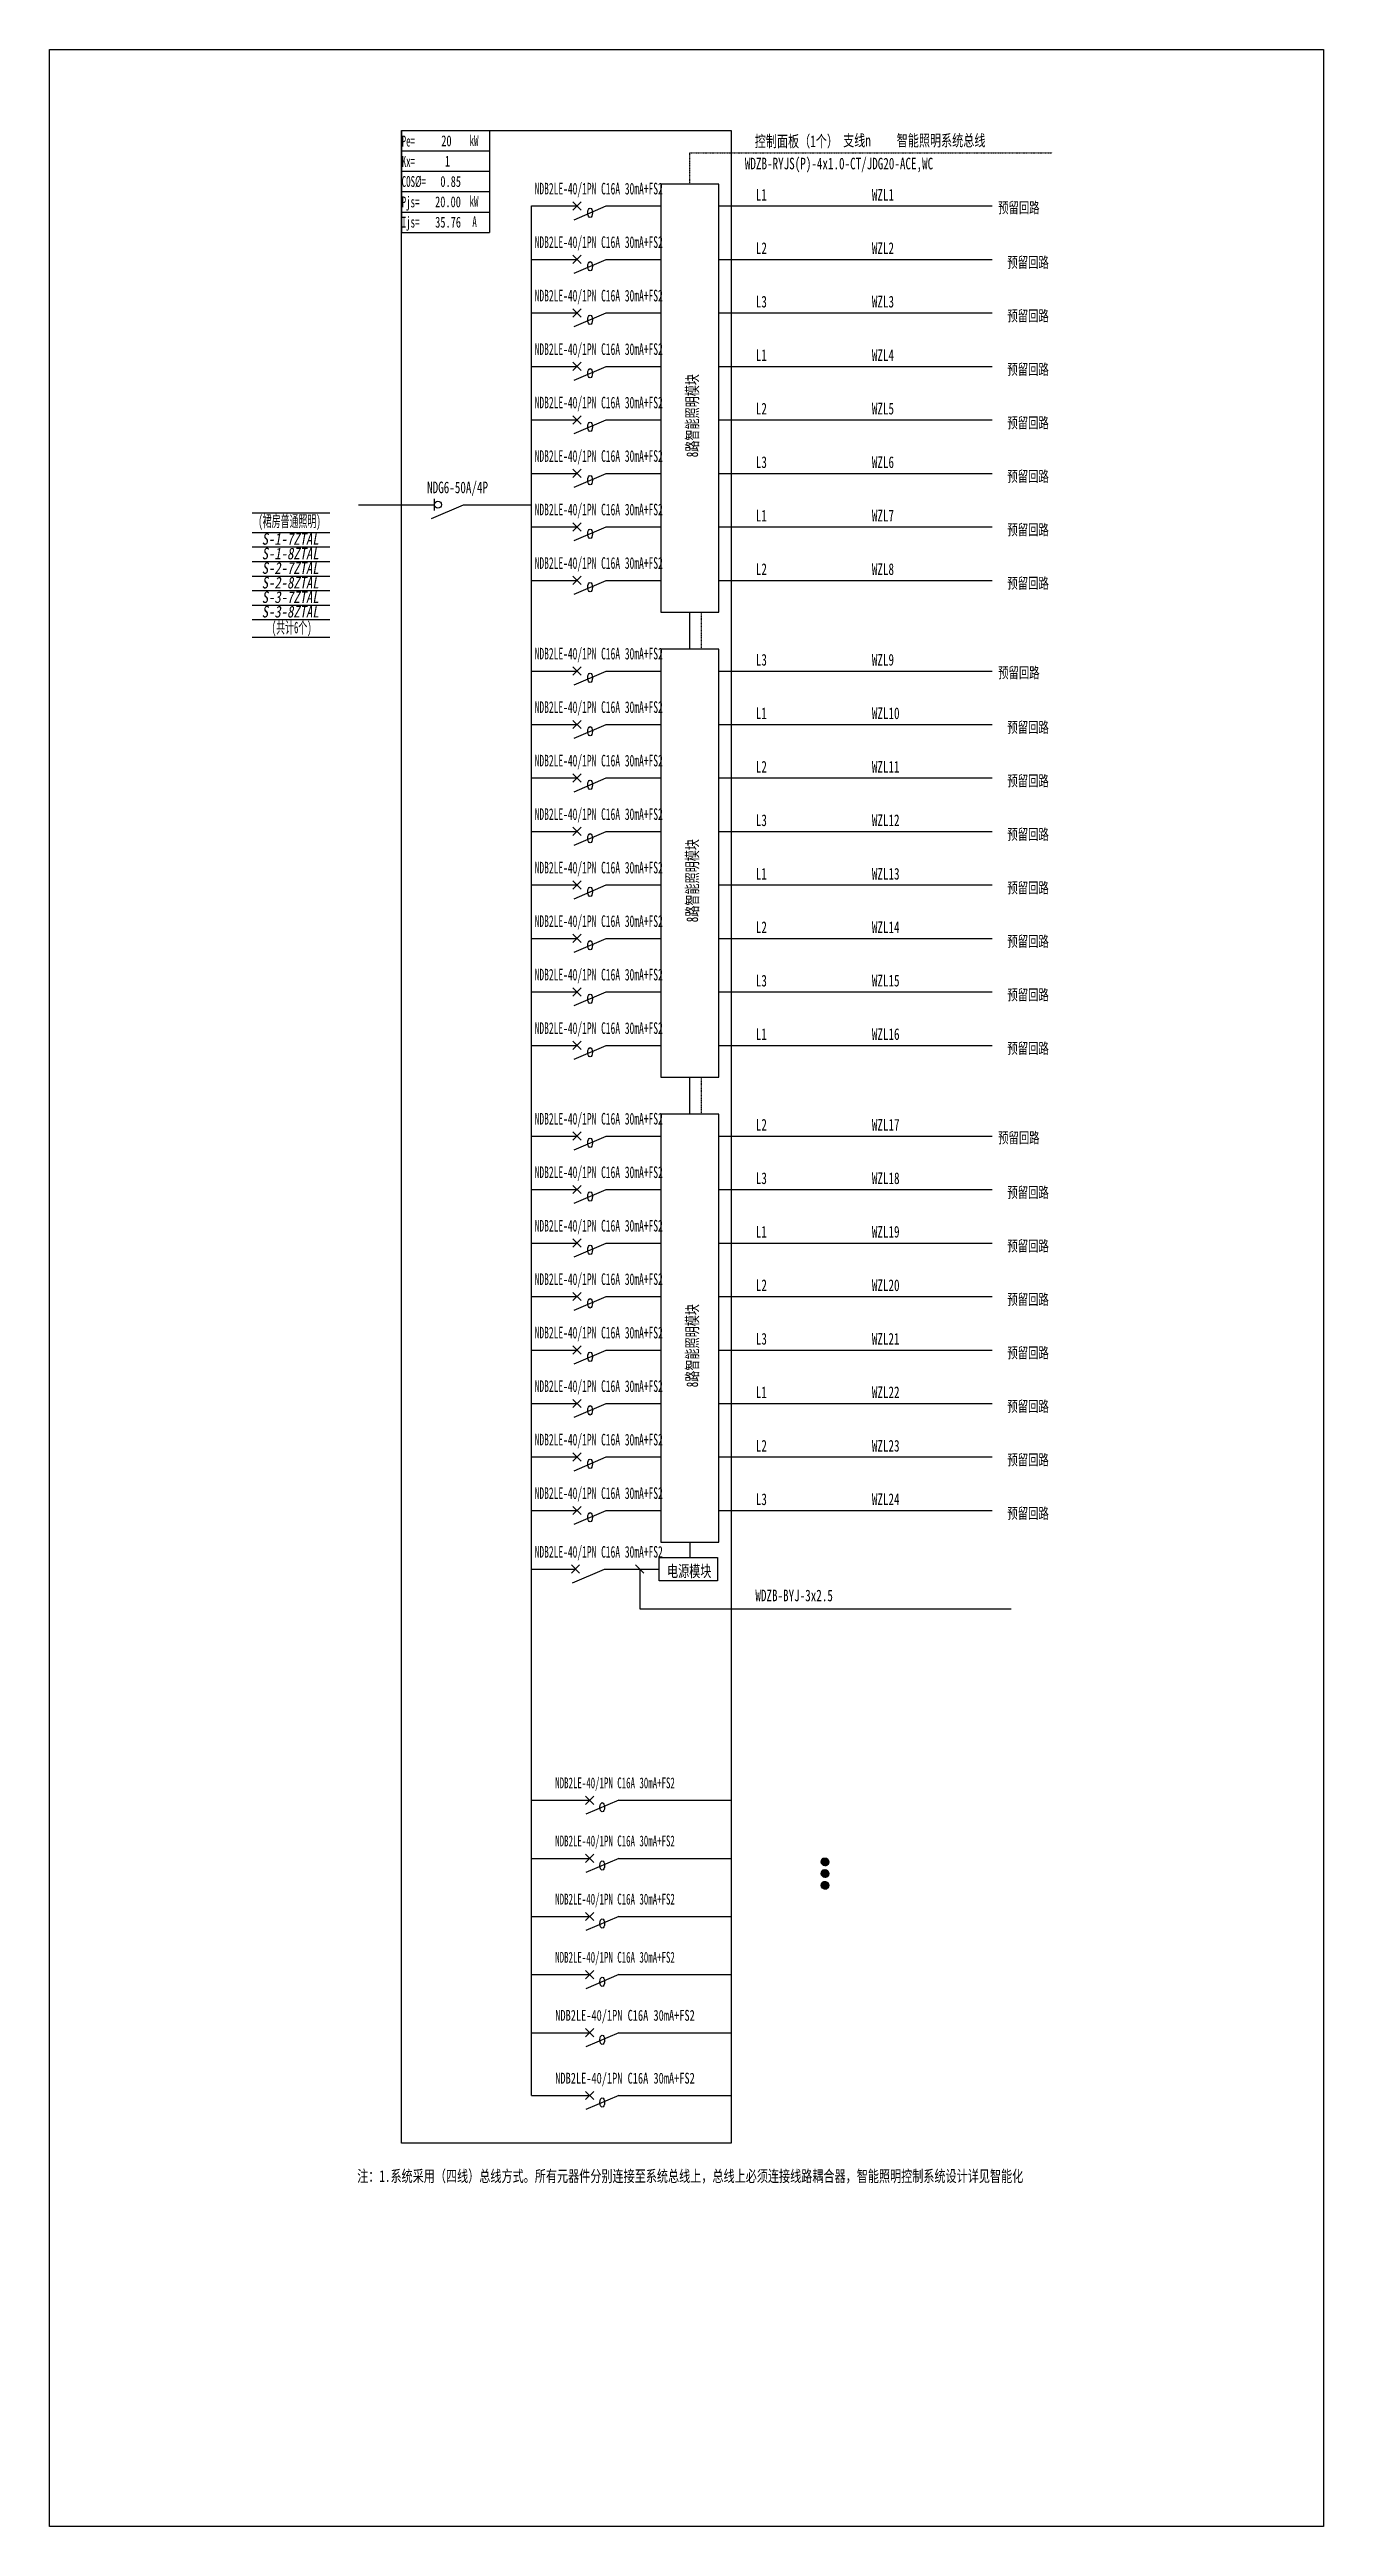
# Model space of a CAD drawing. Extents: x 220014 to 221436, y 356125 to 358889.
import ezdxf
from ezdxf.enums import TextEntityAlignment as Align

# ---------------------------------------------------------------- set-up
doc = ezdxf.new("R2010")
doc.units = 0
doc.header["$MEASUREMENT"] = 0
doc.linetypes.add('DASHDOT2', pattern=[0.5, 0.25, -0.125, 0, -0.125])
doc.linetypes.add('DASHED', pattern=[0.75, 0.5, -0.25])
for name, color, linetype in [('$0$E_E_Text（强电文字）', 51, 'Continuous'), ('D_E_Eqpm(强电设备)', 100, 'Continuous'), ('D_E_Eqpm（强电设备）', 100, 'Continuous'), ('D_E_Text(强电文字)', 51, 'Continuous'), ('D_E_Text（强电文字）', 51, 'Continuous'), ('D_E_Wire(强电线缆)', 10, 'Continuous'), ('D_E_Wire（强电线缆）', 10, 'Continuous'), ('E_E_Eqpm（强电设备）', 100, 'Continuous'), ('E_E_Wire（强电线缆）', 10, 'Continuous'), ('FL04GGFW_E72-配电箱系统图-塔楼部分$0$D_E_Text（强电文字）', 51, 'Continuous'), ('系统图', 220, 'Continuous')]:
    doc.layers.add(name, color=color, linetype=linetype)
doc.styles.add('FL04GGFW_E72-配电箱系统图-塔楼部分$0$电气', font='', dxfattribs={"width": 0.7})
doc.styles.add('电气', font='', dxfattribs={"width": 0.7})
doc.styles.add('电气箱', font='simhei.ttf', dxfattribs={"width": 0.8, "oblique": 10})
doc.styles.get('FL04GGFW_E72-配电箱系统图-塔楼部分$0$电气').set_extended_font_data('SimSun')
doc.styles.get('电气').set_extended_font_data('SimSun')

msp = doc.modelspace()

# ---------------------------------------------------------------- linework, layer by layer
at = {"layer": '$0$E_E_Text（强电文字）', "linetype": 'Continuous'}
for p, q in [((220875, 356866.6, 0), (220879.4, 356870.9, 0)), ((220875.1, 356867.4, 0), (220878.6, 356870.9, 0)), ((220875.1, 356867.2, 0), (220878.7, 356870.9, 0)), ((220875.1, 356867.1, 0), (220878.8, 356870.9, 0)), ((220875.1, 356867, 0), (220879, 356870.9, 0)), ((220875.1, 356866.9, 0), (220879.1, 356870.9, 0)), ((220875.1, 356866.8, 0), (220879.2, 356870.9, 0)), ((220875.1, 356866.7, 0), (220879.3, 356870.9, 0)), ((220875.1, 356866.5, 0), (220879.5, 356870.9, 0)), ((220875.1, 356866.4, 0), (220879.6, 356870.9, 0)), ((220875.1, 356866.3, 0), (220879.6, 356870.9, 0)), ((220875.1, 356866.2, 0), (220879.7, 356870.9, 0)), ((220875.1, 356866.2, 0), (220879.8, 356870.9, 0)), ((220875.1, 356866.1, 0), (220879.9, 356870.9, 0)), ((220875.1, 356866, 0), (220880, 356870.9, 0)), ((220875.1, 356865.9, 0), (220880.1, 356870.9, 0)), ((220875.1, 356867.5, 0), (220878.5, 356870.8, 0)), ((220875.1, 356865.8, 0), (220880.2, 356870.8, 0)), ((220875.1, 356865.7, 0), (220880.2, 356870.8, 0)), ((220875.2, 356867.7, 0), (220878.2, 356870.8, 0)), ((220875.2, 356867.6, 0), (220878.4, 356870.8, 0)), ((220875.2, 356865.7, 0), (220880.3, 356870.8, 0)), ((220875.2, 356865.6, 0), (220880.4, 356870.8, 0)), ((220875.2, 356865.5, 0), (220880.5, 356870.8, 0)), ((220875.2, 356865.4, 0), (220880.6, 356870.8, 0)), ((220875.2, 356867.9, 0), (220878.1, 356870.7, 0)), ((220875.2, 356865.3, 0), (220880.6, 356870.7, 0)), ((220875.3, 356868, 0), (220878, 356870.7, 0)), ((220875.3, 356865.3, 0), (220880.7, 356870.7, 0)), ((220875.3, 356865.2, 0), (220880.8, 356870.7, 0)), ((220875.3, 356865.1, 0), (220880.9, 356870.7, 0)), ((220875.3, 356865.1, 0), (220880.9, 356870.6, 0)), ((220875.4, 356868.3, 0), (220877.6, 356870.6, 0)), ((220875.4, 356868.2, 0), (220877.8, 356870.6, 0)), ((220875.4, 356865, 0), (220881, 356870.6, 0)), ((220875.4, 356864.9, 0), (220881.1, 356870.6, 0)), ((220875.4, 356864.9, 0), (220881.1, 356870.5, 0)), ((220875.5, 356868.5, 0), (220877.5, 356870.5, 0)), ((220875.5, 356864.8, 0), (220881.2, 356870.5, 0)), ((220875.5, 356864.7, 0), (220881.3, 356870.5, 0)), ((220875.5, 356864.6, 0), (220881.3, 356870.5, 0)), ((220875.6, 356868.7, 0), (220877.3, 356870.4, 0)), ((220875.6, 356864.6, 0), (220881.4, 356870.4, 0)), ((220875.6, 356864.5, 0), (220881.5, 356870.4, 0)), ((220875.6, 356864.5, 0), (220881.5, 356870.3, 0)), ((220875.7, 356864.4, 0), (220881.6, 356870.3, 0)), ((220875.7, 356864.3, 0), (220881.6, 356870.3, 0)), ((220875.7, 356864.3, 0), (220881.7, 356870.2, 0)), ((220875.8, 356869, 0), (220877, 356870.2, 0)), ((220875.8, 356864.2, 0), (220881.8, 356870.2, 0)), ((220875.8, 356864.2, 0), (220881.8, 356870.2, 0)), ((220875.8, 356864.1, 0), (220881.9, 356870.1, 0)), ((220875.9, 356864, 0), (220881.9, 356870.1, 0)), ((220875.9, 356864, 0), (220882, 356870, 0)), ((220876, 356863.9, 0), (220882, 356870, 0)), ((220876, 356863.9, 0), (220882.1, 356870, 0)), ((220876.1, 356863.8, 0), (220882.1, 356869.9, 0)), ((220876.1, 356863.8, 0), (220882.2, 356869.9, 0)), ((220876.2, 356863.7, 0), (220882.2, 356869.8, 0)), ((220876.2, 356863.7, 0), (220882.3, 356869.8, 0)), ((220876.2, 356863.6, 0), (220882.3, 356869.7, 0)), ((220876.3, 356863.6, 0), (220882.4, 356869.7, 0)), ((220876.3, 356863.5, 0), (220882.5, 356869.6, 0)), ((220876.4, 356863.5, 0), (220882.5, 356869.6, 0)), ((220876.4, 356863.4, 0), (220882.5, 356869.5, 0)), ((220876.5, 356863.4, 0), (220882.6, 356869.5, 0)), ((220876.5, 356863.3, 0), (220882.6, 356869.4, 0)), ((220876.6, 356863.3, 0), (220882.7, 356869.4, 0)), ((220876.7, 356863.3, 0), (220882.7, 356869.3, 0)), ((220876.7, 356863.2, 0), (220882.8, 356869.3, 0)), ((220876.8, 356863.2, 0), (220882.8, 356869.2, 0)), ((220876.8, 356863.1, 0), (220882.9, 356869.2, 0)), ((220876.9, 356863.1, 0), (220882.9, 356869.1, 0)), ((220876.9, 356863, 0), (220882.9, 356869, 0)), ((220877, 356863, 0), (220883, 356869, 0)), ((220877, 356863, 0), (220883, 356868.9, 0)), ((220877.1, 356862.9, 0), (220883, 356868.9, 0)), ((220877.2, 356862.9, 0), (220883.1, 356868.8, 0)), ((220877.2, 356862.9, 0), (220883.1, 356868.7, 0)), ((220877.3, 356862.8, 0), (220883.2, 356868.7, 0)), ((220877.3, 356862.8, 0), (220883.2, 356868.6, 0)), ((220877.4, 356862.8, 0), (220883.2, 356868.6, 0)), ((220877.5, 356862.7, 0), (220883.3, 356868.5, 0)), ((220877.5, 356862.7, 0), (220883.3, 356868.4, 0)), ((220877.6, 356862.7, 0), (220883.3, 356868.4, 0)), ((220877.7, 356862.6, 0), (220883.3, 356868.3, 0)), ((220877.8, 356862.6, 0), (220883.4, 356868.2, 0)), ((220877.8, 356862.6, 0), (220883.4, 356868.2, 0)), ((220877.9, 356862.6, 0), (220883.4, 356868.1, 0)), ((220878, 356862.5, 0), (220883.5, 356868, 0)), ((220878, 356862.5, 0), (220883.5, 356867.9, 0)), ((220878.1, 356862.5, 0), (220883.5, 356867.9, 0)), ((220878.2, 356862.5, 0), (220883.5, 356867.8, 0)), ((220878.3, 356862.4, 0), (220883.5, 356867.7, 0)), ((220878.3, 356862.4, 0), (220883.6, 356867.6, 0)), ((220878.4, 356862.4, 0), (220883.6, 356867.6, 0)), ((220878.5, 356862.4, 0), (220883.6, 356867.5, 0)), ((220878.6, 356862.4, 0), (220883.6, 356867.4, 0)), ((220878.7, 356862.3, 0), (220883.6, 356867.3, 0)), ((220878.7, 356862.3, 0), (220883.6, 356867.2, 0)), ((220878.8, 356862.3, 0), (220883.7, 356867.2, 0)), ((220878.9, 356862.3, 0), (220883.7, 356867.1, 0)), ((220879, 356862.3, 0), (220883.7, 356867, 0)), ((220879.1, 356862.3, 0), (220883.7, 356866.9, 0)), ((220879.2, 356862.3, 0), (220883.7, 356866.8, 0)), ((220879.3, 356862.3, 0), (220883.7, 356866.7, 0)), ((220879.4, 356862.3, 0), (220883.7, 356866.6, 0)), ((220879.5, 356862.3, 0), (220883.7, 356866.5, 0)), ((220879.6, 356862.3, 0), (220883.7, 356866.4, 0)), ((220879.7, 356862.3, 0), (220883.7, 356866.3, 0)), ((220879.8, 356862.3, 0), (220883.7, 356866.2, 0)), ((220879.9, 356862.3, 0), (220883.7, 356866.1, 0)), ((220880, 356862.3, 0), (220883.6, 356866, 0)), ((220880.1, 356862.3, 0), (220883.6, 356865.9, 0)), ((220880.2, 356862.4, 0), (220883.6, 356865.7, 0)), ((220880.4, 356862.4, 0), (220883.6, 356865.6, 0)), ((220880.5, 356862.4, 0), (220883.5, 356865.5, 0)), ((220880.6, 356862.5, 0), (220883.5, 356865.4, 0)), ((220880.8, 356862.5, 0), (220883.5, 356865.2, 0)), ((220880.9, 356862.6, 0), (220883.4, 356865, 0)), ((220881.1, 356862.7, 0), (220883.3, 356864.9, 0)), ((220881.3, 356862.7, 0), (220883.3, 356864.7, 0)), ((220881.5, 356862.8, 0), (220883.1, 356864.5, 0)), ((220881.7, 356863, 0), (220883, 356864.3, 0)), ((220882.1, 356863.2, 0), (220882.7, 356863.9, 0)), ((220875, 356853.6, 0), (220879.4, 356858, 0)), ((220875, 356840.4, 0), (220879.4, 356844.8, 0)), ((220875.1, 356854.5, 0), (220878.5, 356857.9, 0)), ((220875.1, 356854.4, 0), (220878.6, 356857.9, 0)), ((220875.1, 356854.3, 0), (220878.7, 356857.9, 0)), ((220875.1, 356854.2, 0), (220878.8, 356857.9, 0)), ((220875.1, 356854.1, 0), (220879, 356857.9, 0)), ((220875.1, 356853.9, 0), (220879.1, 356857.9, 0)), ((220875.1, 356853.8, 0), (220879.2, 356857.9, 0)), ((220875.1, 356853.7, 0), (220879.3, 356857.9, 0)), ((220875.1, 356853.5, 0), (220879.5, 356857.9, 0)), ((220875.1, 356853.5, 0), (220879.6, 356857.9, 0)), ((220875.1, 356853.4, 0), (220879.6, 356857.9, 0)), ((220875.1, 356853.3, 0), (220879.7, 356857.9, 0)), ((220875.1, 356853.2, 0), (220879.8, 356857.9, 0)), ((220875.1, 356853.1, 0), (220879.9, 356857.9, 0)), ((220875.1, 356853, 0), (220880, 356857.9, 0)), ((220875.1, 356852.9, 0), (220880.1, 356857.9, 0)), ((220875.1, 356852.8, 0), (220880.2, 356857.9, 0)), ((220875.1, 356852.8, 0), (220880.2, 356857.9, 0)), ((220875.1, 356840.5, 0), (220879.3, 356844.8, 0)), ((220875.1, 356840.3, 0), (220879.5, 356844.8, 0)), ((220875.1, 356841.3, 0), (220878.5, 356844.7, 0)), ((220875.1, 356841.2, 0), (220878.6, 356844.7, 0)), ((220875.1, 356841.1, 0), (220878.7, 356844.7, 0)), ((220875.1, 356841, 0), (220878.8, 356844.7, 0)), ((220875.1, 356840.9, 0), (220879, 356844.7, 0)), ((220875.1, 356840.7, 0), (220879.1, 356844.7, 0)), ((220875.1, 356840.6, 0), (220879.2, 356844.7, 0)), ((220875.1, 356840.3, 0), (220879.6, 356844.7, 0)), ((220875.1, 356840.2, 0), (220879.6, 356844.7, 0)), ((220875.1, 356840.1, 0), (220879.7, 356844.7, 0)), ((220875.1, 356840, 0), (220879.8, 356844.7, 0)), ((220875.1, 356839.9, 0), (220879.9, 356844.7, 0)), ((220875.1, 356839.8, 0), (220880, 356844.7, 0)), ((220875.1, 356839.7, 0), (220880.1, 356844.7, 0)), ((220875.1, 356839.6, 0), (220880.2, 356844.7, 0)), ((220875.1, 356839.6, 0), (220880.2, 356844.7, 0)), ((220875.2, 356854.9, 0), (220878.1, 356857.8, 0)), ((220875.2, 356854.8, 0), (220878.2, 356857.8, 0)), ((220875.2, 356854.6, 0), (220878.4, 356857.8, 0)), ((220875.2, 356852.7, 0), (220880.3, 356857.8, 0)), ((220875.2, 356852.6, 0), (220880.4, 356857.8, 0)), ((220875.2, 356852.5, 0), (220880.5, 356857.8, 0)), ((220875.2, 356852.4, 0), (220880.6, 356857.8, 0)), ((220875.2, 356852.4, 0), (220880.6, 356857.8, 0)), ((220875.2, 356841.7, 0), (220878.1, 356844.6, 0)), ((220875.2, 356841.6, 0), (220878.2, 356844.6, 0)), ((220875.2, 356841.4, 0), (220878.4, 356844.6, 0)), ((220875.2, 356839.5, 0), (220880.3, 356844.6, 0)), ((220875.2, 356839.4, 0), (220880.4, 356844.6, 0)), ((220875.2, 356839.3, 0), (220880.5, 356844.6, 0)), ((220875.2, 356839.2, 0), (220880.6, 356844.6, 0)), ((220875.2, 356839.2, 0), (220880.6, 356844.6, 0)), ((220875.3, 356855, 0), (220878, 356857.7, 0)), ((220875.3, 356852.3, 0), (220880.7, 356857.7, 0)), ((220875.3, 356852.2, 0), (220880.8, 356857.7, 0)), ((220875.3, 356852.2, 0), (220880.9, 356857.7, 0)), ((220875.3, 356852.1, 0), (220880.9, 356857.7, 0)), ((220875.3, 356841.8, 0), (220878, 356844.5, 0)), ((220875.3, 356839.1, 0), (220880.7, 356844.5, 0)), ((220875.3, 356839, 0), (220880.8, 356844.5, 0)), ((220875.3, 356839, 0), (220880.9, 356844.5, 0)), ((220875.3, 356838.9, 0), (220880.9, 356844.5, 0)), ((220875.4, 356855.4, 0), (220877.6, 356857.6, 0)), ((220875.4, 356855.2, 0), (220877.8, 356857.6, 0)), ((220875.4, 356852, 0), (220881, 356857.6, 0)), ((220875.4, 356851.9, 0), (220881.1, 356857.6, 0)), ((220875.4, 356851.9, 0), (220881.1, 356857.6, 0)), ((220875.4, 356842.2, 0), (220877.6, 356844.4, 0)), ((220875.4, 356842, 0), (220877.8, 356844.4, 0)), ((220875.4, 356838.8, 0), (220881, 356844.4, 0)), ((220875.4, 356838.8, 0), (220881.1, 356844.4, 0)), ((220875.4, 356838.7, 0), (220881.1, 356844.4, 0)), ((220875.5, 356855.5, 0), (220877.5, 356857.5, 0)), ((220875.5, 356851.8, 0), (220881.2, 356857.5, 0)), ((220875.5, 356851.7, 0), (220881.3, 356857.5, 0)), ((220875.5, 356851.7, 0), (220881.3, 356857.5, 0)), ((220875.5, 356842.3, 0), (220877.5, 356844.3, 0)), ((220875.5, 356838.6, 0), (220881.2, 356844.3, 0)), ((220875.5, 356838.5, 0), (220881.3, 356844.3, 0)), ((220875.5, 356838.5, 0), (220881.3, 356844.3, 0)), ((220875.6, 356855.8, 0), (220877.3, 356857.4, 0)), ((220875.6, 356851.6, 0), (220881.4, 356857.4, 0)), ((220875.6, 356851.6, 0), (220881.5, 356857.4, 0)), ((220875.6, 356851.5, 0), (220881.5, 356857.4, 0)), ((220875.6, 356838.4, 0), (220881.4, 356844.3, 0)), ((220875.6, 356842.6, 0), (220877.3, 356844.2, 0)), ((220875.6, 356838.4, 0), (220881.5, 356844.2, 0)), ((220875.6, 356838.3, 0), (220881.5, 356844.2, 0)), ((220875.7, 356851.4, 0), (220881.6, 356857.3, 0)), ((220875.7, 356851.4, 0), (220881.6, 356857.3, 0)), ((220875.7, 356851.3, 0), (220881.7, 356857.3, 0)), ((220875.7, 356838.2, 0), (220881.6, 356844.1, 0)), ((220875.7, 356838.2, 0), (220881.6, 356844.1, 0)), ((220875.7, 356838.1, 0), (220881.7, 356844.1, 0)), ((220875.8, 356856, 0), (220877, 356857.2, 0)), ((220875.8, 356851.3, 0), (220881.8, 356857.2, 0)), ((220875.8, 356851.2, 0), (220881.8, 356857.2, 0)), ((220875.8, 356851.1, 0), (220881.9, 356857.2, 0)), ((220875.8, 356842.8, 0), (220877, 356844, 0)), ((220875.8, 356838.1, 0), (220881.8, 356844, 0)), ((220875.8, 356838, 0), (220881.8, 356844, 0)), ((220875.8, 356837.9, 0), (220881.9, 356844, 0)), ((220875.9, 356851.1, 0), (220881.9, 356857.1, 0)), ((220875.9, 356851, 0), (220882, 356857.1, 0)), ((220875.9, 356837.9, 0), (220881.9, 356843.9, 0)), ((220875.9, 356837.8, 0), (220882, 356843.9, 0)), ((220876, 356851, 0), (220882, 356857, 0)), ((220876, 356850.9, 0), (220882.1, 356857, 0)), ((220876, 356837.8, 0), (220882, 356843.8, 0)), ((220876, 356837.7, 0), (220882.1, 356843.8, 0)), ((220876.1, 356850.9, 0), (220882.1, 356856.9, 0)), ((220876.1, 356850.8, 0), (220882.2, 356856.9, 0)), ((220876.1, 356837.7, 0), (220882.1, 356843.7, 0)), ((220876.1, 356837.6, 0), (220882.2, 356843.7, 0)), ((220876.2, 356850.8, 0), (220882.2, 356856.8, 0)), ((220876.2, 356850.7, 0), (220882.3, 356856.8, 0)), ((220876.2, 356850.7, 0), (220882.3, 356856.8, 0)), ((220876.2, 356837.6, 0), (220882.2, 356843.7, 0)), ((220876.2, 356837.5, 0), (220882.3, 356843.6, 0)), ((220876.2, 356837.5, 0), (220882.3, 356843.6, 0)), ((220876.3, 356850.6, 0), (220882.4, 356856.7, 0)), ((220876.3, 356850.6, 0), (220882.5, 356856.7, 0)), ((220876.3, 356837.4, 0), (220882.4, 356843.5, 0)), ((220876.3, 356837.4, 0), (220882.5, 356843.5, 0)), ((220876.4, 356850.5, 0), (220882.5, 356856.6, 0)), ((220876.4, 356850.5, 0), (220882.5, 356856.6, 0)), ((220876.4, 356837.3, 0), (220882.5, 356843.4, 0)), ((220876.4, 356837.3, 0), (220882.5, 356843.4, 0)), ((220876.5, 356850.4, 0), (220882.6, 356856.5, 0)), ((220876.5, 356850.4, 0), (220882.6, 356856.5, 0)), ((220876.5, 356837.2, 0), (220882.6, 356843.3, 0)), ((220876.5, 356837.2, 0), (220882.6, 356843.3, 0)), ((220876.6, 356850.3, 0), (220882.7, 356856.4, 0)), ((220876.6, 356837.1, 0), (220882.7, 356843.2, 0)), ((220876.7, 356850.3, 0), (220882.7, 356856.4, 0)), ((220876.7, 356850.2, 0), (220882.8, 356856.3, 0)), ((220876.7, 356837.1, 0), (220882.7, 356843.2, 0)), ((220876.7, 356837, 0), (220882.8, 356843.1, 0)), ((220876.8, 356850.2, 0), (220882.8, 356856.2, 0)), ((220876.8, 356850.1, 0), (220882.9, 356856.2, 0)), ((220876.8, 356837, 0), (220882.8, 356843, 0)), ((220876.8, 356837, 0), (220882.9, 356843, 0)), ((220876.9, 356850.1, 0), (220882.9, 356856.1, 0)), ((220876.9, 356850.1, 0), (220882.9, 356856.1, 0)), ((220876.9, 356836.9, 0), (220882.9, 356842.9, 0)), ((220876.9, 356836.9, 0), (220882.9, 356842.9, 0)), ((220877, 356850, 0), (220883, 356856, 0)), ((220877, 356850, 0), (220883, 356856, 0)), ((220877, 356836.8, 0), (220883, 356842.8, 0)), ((220877, 356836.8, 0), (220883, 356842.8, 0)), ((220877.1, 356850, 0), (220883, 356855.9, 0)), ((220877.1, 356836.8, 0), (220883, 356842.7, 0)), ((220877.2, 356849.9, 0), (220883.1, 356855.8, 0)), ((220877.2, 356849.9, 0), (220883.1, 356855.8, 0)), ((220877.2, 356836.7, 0), (220883.1, 356842.6, 0)), ((220877.2, 356836.7, 0), (220883.1, 356842.6, 0)), ((220877.3, 356849.9, 0), (220883.2, 356855.7, 0)), ((220877.3, 356849.8, 0), (220883.2, 356855.7, 0)), ((220877.3, 356836.7, 0), (220883.2, 356842.5, 0)), ((220877.3, 356836.6, 0), (220883.2, 356842.5, 0)), ((220877.4, 356849.8, 0), (220883.2, 356855.6, 0)), ((220877.4, 356836.6, 0), (220883.2, 356842.4, 0)), ((220877.5, 356849.7, 0), (220883.3, 356855.5, 0)), ((220877.5, 356849.7, 0), (220883.3, 356855.5, 0)), ((220877.5, 356836.6, 0), (220883.3, 356842.3, 0)), ((220877.5, 356836.5, 0), (220883.3, 356842.3, 0)), ((220877.6, 356849.7, 0), (220883.3, 356855.4, 0)), ((220877.6, 356836.5, 0), (220883.3, 356842.2, 0)), ((220877.7, 356849.7, 0), (220883.3, 356855.3, 0)), ((220877.7, 356836.5, 0), (220883.3, 356842.1, 0)), ((220877.8, 356849.6, 0), (220883.4, 356855.3, 0)), ((220877.8, 356849.6, 0), (220883.4, 356855.2, 0)), ((220877.8, 356836.4, 0), (220883.4, 356842.1, 0)), ((220877.8, 356836.4, 0), (220883.4, 356842, 0)), ((220877.9, 356849.6, 0), (220883.4, 356855.1, 0)), ((220877.9, 356836.4, 0), (220883.4, 356841.9, 0)), ((220878, 356849.6, 0), (220883.5, 356855, 0)), ((220878, 356849.5, 0), (220883.5, 356855, 0)), ((220878, 356836.4, 0), (220883.5, 356841.8, 0)), ((220878, 356836.3, 0), (220883.5, 356841.8, 0)), ((220878.1, 356849.5, 0), (220883.5, 356854.9, 0)), ((220878.1, 356836.3, 0), (220883.5, 356841.7, 0)), ((220878.2, 356849.5, 0), (220883.5, 356854.8, 0)), ((220878.2, 356836.3, 0), (220883.5, 356841.6, 0)), ((220878.3, 356849.5, 0), (220883.5, 356854.7, 0)), ((220878.3, 356849.4, 0), (220883.6, 356854.7, 0)), ((220878.3, 356836.3, 0), (220883.5, 356841.5, 0)), ((220878.3, 356836.2, 0), (220883.6, 356841.5, 0)), ((220878.4, 356849.4, 0), (220883.6, 356854.6, 0)), ((220878.4, 356836.2, 0), (220883.6, 356841.4, 0)), ((220878.5, 356849.4, 0), (220883.6, 356854.5, 0)), ((220878.5, 356836.2, 0), (220883.6, 356841.3, 0)), ((220878.6, 356849.4, 0), (220883.6, 356854.4, 0)), ((220878.6, 356836.2, 0), (220883.6, 356841.2, 0)), ((220878.7, 356849.4, 0), (220883.6, 356854.4, 0)), ((220878.7, 356849.4, 0), (220883.6, 356854.3, 0)), ((220878.7, 356836.2, 0), (220883.6, 356841.2, 0)), ((220878.7, 356836.2, 0), (220883.6, 356841.1, 0)), ((220878.8, 356849.3, 0), (220883.7, 356854.2, 0)), ((220878.8, 356836.2, 0), (220883.7, 356841, 0)), ((220878.9, 356849.3, 0), (220883.7, 356854.1, 0)), ((220878.9, 356836.1, 0), (220883.7, 356840.9, 0)), ((220879, 356849.3, 0), (220883.7, 356854, 0)), ((220879, 356836.1, 0), (220883.7, 356840.8, 0)), ((220879.1, 356849.3, 0), (220883.7, 356853.9, 0)), ((220879.1, 356836.1, 0), (220883.7, 356840.7, 0)), ((220879.2, 356849.3, 0), (220883.7, 356853.8, 0)), ((220879.2, 356836.1, 0), (220883.7, 356840.6, 0)), ((220879.3, 356849.3, 0), (220883.7, 356853.7, 0)), ((220879.3, 356836.1, 0), (220883.7, 356840.5, 0)), ((220879.4, 356849.3, 0), (220883.7, 356853.6, 0)), ((220879.4, 356836.1, 0), (220883.7, 356840.4, 0)), ((220879.5, 356849.3, 0), (220883.7, 356853.5, 0)), ((220879.5, 356836.1, 0), (220883.7, 356840.3, 0)), ((220879.6, 356849.3, 0), (220883.7, 356853.4, 0)), ((220879.6, 356836.1, 0), (220883.7, 356840.2, 0)), ((220879.7, 356849.3, 0), (220883.7, 356853.3, 0)), ((220879.7, 356836.1, 0), (220883.7, 356840.1, 0)), ((220879.8, 356849.3, 0), (220883.7, 356853.2, 0)), ((220879.8, 356836.1, 0), (220883.7, 356840, 0)), ((220879.9, 356849.3, 0), (220883.7, 356853.1, 0)), ((220879.9, 356836.2, 0), (220883.7, 356839.9, 0)), ((220880, 356849.4, 0), (220883.6, 356853, 0)), ((220880, 356836.2, 0), (220883.6, 356839.8, 0)), ((220880.1, 356849.4, 0), (220883.6, 356852.9, 0)), ((220880.1, 356836.2, 0), (220883.6, 356839.7, 0)), ((220880.2, 356849.4, 0), (220883.6, 356852.8, 0)), ((220880.2, 356836.2, 0), (220883.6, 356839.6, 0)), ((220880.4, 356849.4, 0), (220883.6, 356852.6, 0)), ((220880.4, 356836.2, 0), (220883.6, 356839.4, 0)), ((220880.5, 356849.5, 0), (220883.5, 356852.5, 0)), ((220880.5, 356836.3, 0), (220883.5, 356839.3, 0)), ((220880.6, 356849.5, 0), (220883.5, 356852.4, 0)), ((220880.6, 356836.3, 0), (220883.5, 356839.2, 0)), ((220880.8, 356849.5, 0), (220883.5, 356852.2, 0)), ((220880.8, 356836.3, 0), (220883.5, 356839, 0)), ((220880.9, 356849.6, 0), (220883.4, 356852.1, 0)), ((220880.9, 356836.4, 0), (220883.4, 356838.9, 0)), ((220881.1, 356849.7, 0), (220883.3, 356851.9, 0)), ((220881.1, 356836.5, 0), (220883.3, 356838.7, 0)), ((220881.3, 356849.7, 0), (220883.3, 356851.7, 0)), ((220881.3, 356836.6, 0), (220883.3, 356838.5, 0)), ((220881.5, 356849.9, 0), (220883.1, 356851.5, 0)), ((220881.5, 356836.7, 0), (220883.1, 356838.3, 0)), ((220881.7, 356850, 0), (220883, 356851.3, 0)), ((220881.7, 356836.8, 0), (220883, 356838.1, 0)), ((220882.1, 356850.3, 0), (220882.7, 356850.9, 0)), ((220882.1, 356837.1, 0), (220882.7, 356837.7, 0))]:
    msp.add_line(p, q, dxfattribs=at)
for centre in [(220879.4, 356866.6, 0), (220879.4, 356853.6, 0), (220879.4, 356840.4, 0)]:
    msp.add_circle(centre, 4.32, dxfattribs=at)
at = {"linetype": 'DASHED'}
for p, q in [((220406.6, 358798.5, 0), (220774.7, 358798.5, 0)), ((220406.6, 356552.9, 0), (220406.6, 358798.5, 0)), ((220774.7, 358798.5, 0), (220774.7, 356552.9, 0)), ((220774.7, 356552.9, 0), (220406.6, 356552.9, 0))]:
    msp.add_line(p, q, dxfattribs=at)
for p, q in [((220240.2, 358372, 0), (220326.7, 358372, 0)), ((220240.2, 358350.2, 0), (220326.7, 358350.2, 0)), ((220240.2, 358334, 0), (220326.7, 358334, 0)), ((220240.2, 358317.7, 0), (220326.7, 358317.7, 0)), ((220240.2, 358301.5, 0), (220326.7, 358301.5, 0)), ((220240.2, 358285.2, 0), (220326.7, 358285.2, 0)), ((220240.2, 358269, 0), (220326.7, 358269, 0)), ((220240.2, 358252.8, 0), (220326.7, 358252.8, 0)), ((220240.2, 358233.2, 0), (220326.7, 358233.2, 0))]:
    msp.add_line(p, q)
at = {"layer": 'D_E_Eqpm(强电设备)', "color": 100}
msp.add_line((220440.1, 358365.8, 0), (220475.9, 358381.1, 0), dxfattribs=at)
at = {"layer": 'D_E_Eqpm（强电设备）'}
for p, q in [((220760.9, 358738.6, 0), (220696, 358738.6, 0)), ((220696, 358738.6, 0), (220696, 358261.3, 0)), ((220760.9, 358261.3, 0), (220760.9, 358738.6, 0)), ((220443.5, 358374.6, 0), (220443.5, 358387.6, 0)), ((220696, 358261.3, 0), (220760.9, 358261.3, 0)), ((220760.9, 358219.7, 0), (220696, 358219.7, 0)), ((220696, 358219.7, 0), (220696, 357742.4, 0)), ((220760.9, 357742.4, 0), (220760.9, 358219.7, 0)), ((220696, 357742.4, 0), (220760.9, 357742.4, 0)), ((220760.9, 357700.8, 0), (220696, 357700.8, 0)), ((220696, 357700.8, 0), (220696, 357223.5, 0)), ((220760.9, 357223.5, 0), (220760.9, 357700.8, 0)), ((220696, 357223.5, 0), (220760.9, 357223.5, 0)), ((220694.3, 357206.3, 0), (220759.2, 357206.3, 0)), ((220694.3, 357180.3, 0), (220694.3, 357206.3, 0)), ((220759.2, 357206.3, 0), (220759.2, 357180.3, 0)), ((220759.2, 357180.3, 0), (220694.3, 357180.3, 0)), ((220612.1, 356930.8, 0), (220621.3, 356940, 0)), ((220621.3, 356930.8, 0), (220612.1, 356940, 0)), ((220649.1, 356935.4, 0), (220612.5, 356919.7, 0)), ((220612.1, 356865.9, 0), (220621.3, 356875.1, 0)), ((220621.3, 356865.9, 0), (220612.1, 356875.1, 0)), ((220649.1, 356870.5, 0), (220612.5, 356854.8, 0)), ((220612.1, 356801.1, 0), (220621.3, 356810.2, 0)), ((220621.3, 356801.1, 0), (220612.1, 356810.2, 0)), ((220649.1, 356805.7, 0), (220612.5, 356790, 0)), ((220612.1, 356736.2, 0), (220621.3, 356745.4, 0)), ((220621.3, 356736.2, 0), (220612.1, 356745.4, 0)), ((220649.1, 356740.8, 0), (220612.5, 356725.1, 0)), ((220612.1, 356671.3, 0), (220621.3, 356680.5, 0)), ((220621.3, 356671.3, 0), (220612.1, 356680.5, 0)), ((220649.1, 356675.9, 0), (220612.5, 356660.2, 0)), ((220612.1, 356601.3, 0), (220621.3, 356610.5, 0)), ((220621.3, 356601.3, 0), (220612.1, 356610.5, 0)), ((220649.1, 356605.9, 0), (220612.5, 356590.2, 0))]:
    msp.add_line(p, q, dxfattribs=at)
msp.add_circle((220447.4, 358381.1, 0), 3.95, dxfattribs=at)
for centre in [(220617.2, 358706.8, 0), (220617.2, 358647.1, 0), (220617.2, 358587.4, 0), (220617.2, 358527.7, 0), (220617.2, 358468, 0), (220617.2, 358408.4, 0), (220617.2, 358348.7, 0), (220617.2, 358289, 0), (220617.2, 358187.9, 0), (220617.2, 358128.2, 0), (220617.2, 358068.5, 0), (220617.2, 358008.8, 0), (220617.2, 357949.1, 0), (220617.2, 357889.4, 0), (220617.2, 357829.7, 0), (220617.2, 357770, 0), (220617.2, 357668.9, 0), (220617.2, 357609.2, 0), (220617.2, 357549.5, 0), (220617.2, 357489.9, 0), (220617.2, 357430.2, 0), (220617.2, 357370.5, 0), (220617.2, 357310.8, 0), (220617.2, 357251.1, 0), (220630.8, 356927.5, 0), (220630.8, 356862.7, 0), (220630.8, 356797.8, 0), (220630.8, 356732.9, 0), (220630.8, 356668.1, 0), (220630.8, 356598, 0)]:
    msp.add_ellipse(centre, major_axis=(0, 5.22), ratio=0.500475, dxfattribs=at)
at = {"layer": 'D_E_Text（强电文字）'}
for p, q in [((220406.6, 358798.5, 0), (220505, 358798.5, 0)), ((220406.6, 358798.5, 0), (220406.6, 358685, 0)), ((220505, 358798.5, 0), (220505, 358685, 0)), ((220406.6, 358775.8, 0), (220505, 358775.8, 0)), ((220406.6, 358753.1, 0), (220505, 358753.1, 0)), ((220406.6, 358730.4, 0), (220505, 358730.4, 0)), ((220406.6, 358707.7, 0), (220505, 358707.7, 0)), ((220406.6, 358685, 0), (220505, 358685, 0))]:
    msp.add_line(p, q, dxfattribs=at)
at = {"layer": 'D_E_Wire(强电线缆)'}
msp.add_line((220551.8, 356605.9, 0), (220551.8, 358714.5, 0), dxfattribs=at)
at = {"layer": 'D_E_Wire(强电线缆)', "color": 10}
for p, q in [((220551.8, 358714.5, 0), (220602.6, 358714.5, 0)), ((220635.1, 358714.5, 0), (220696, 358714.5, 0)), ((220760.9, 358714.5, 0), (221066, 358714.5, 0)), ((220551.8, 358654.8, 0), (220602.6, 358654.8, 0)), ((220635.1, 358654.8, 0), (220696, 358654.8, 0)), ((220760.9, 358654.8, 0), (221066, 358654.8, 0)), ((220551.8, 358595.1, 0), (220602.6, 358595.1, 0)), ((220635.1, 358595.1, 0), (220696, 358595.1, 0)), ((220760.9, 358595.1, 0), (221066, 358595.1, 0)), ((220551.8, 358535.4, 0), (220602.6, 358535.4, 0)), ((220635.1, 358535.4, 0), (220696, 358535.4, 0)), ((220760.9, 358535.4, 0), (221066, 358535.4, 0)), ((220551.8, 358475.7, 0), (220602.6, 358475.7, 0)), ((220635.1, 358475.7, 0), (220696, 358475.7, 0)), ((220760.9, 358475.7, 0), (221066, 358475.7, 0)), ((220551.8, 358416, 0), (220602.6, 358416, 0)), ((220635.1, 358416, 0), (220696, 358416, 0)), ((220760.9, 358416, 0), (221066, 358416, 0)), ((220551.8, 358356.3, 0), (220602.6, 358356.3, 0)), ((220635.1, 358356.3, 0), (220696, 358356.3, 0)), ((220760.9, 358356.3, 0), (221066, 358356.3, 0)), ((220551.8, 358296.6, 0), (220602.6, 358296.6, 0)), ((220635.1, 358296.6, 0), (220696, 358296.6, 0)), ((220760.9, 358296.6, 0), (221066, 358296.6, 0)), ((220551.8, 358195.5, 0), (220602.6, 358195.5, 0)), ((220635.1, 358195.5, 0), (220696, 358195.5, 0)), ((220760.9, 358195.5, 0), (221066, 358195.5, 0)), ((220551.8, 358135.8, 0), (220602.6, 358135.8, 0)), ((220635.1, 358135.8, 0), (220696, 358135.8, 0)), ((220760.9, 358135.8, 0), (221066, 358135.8, 0)), ((220551.8, 358076.2, 0), (220602.6, 358076.2, 0)), ((220635.1, 358076.2, 0), (220696, 358076.2, 0)), ((220760.9, 358076.2, 0), (221066, 358076.2, 0)), ((220551.8, 358016.5, 0), (220602.6, 358016.5, 0)), ((220635.1, 358016.5, 0), (220696, 358016.5, 0)), ((220760.9, 358016.5, 0), (221066, 358016.5, 0)), ((220551.8, 357956.8, 0), (220602.6, 357956.8, 0)), ((220635.1, 357956.8, 0), (220696, 357956.8, 0)), ((220760.9, 357956.8, 0), (221066, 357956.8, 0)), ((220551.8, 357897.1, 0), (220602.6, 357897.1, 0)), ((220635.1, 357897.1, 0), (220696, 357897.1, 0)), ((220760.9, 357897.1, 0), (221066, 357897.1, 0)), ((220551.8, 357837.4, 0), (220602.6, 357837.4, 0)), ((220635.1, 357837.4, 0), (220696, 357837.4, 0)), ((220760.9, 357837.4, 0), (221066, 357837.4, 0)), ((220551.8, 357777.7, 0), (220602.6, 357777.7, 0)), ((220635.1, 357777.7, 0), (220696, 357777.7, 0)), ((220760.9, 357777.7, 0), (221066, 357777.7, 0)), ((220551.8, 357676.6, 0), (220602.6, 357676.6, 0)), ((220635.1, 357676.6, 0), (220696, 357676.6, 0)), ((220760.9, 357676.6, 0), (221066, 357676.6, 0)), ((220551.8, 357616.9, 0), (220602.6, 357616.9, 0)), ((220635.1, 357616.9, 0), (220696, 357616.9, 0)), ((220760.9, 357616.9, 0), (221066, 357616.9, 0)), ((220551.8, 357557.2, 0), (220602.6, 357557.2, 0)), ((220635.1, 357557.2, 0), (220696, 357557.2, 0)), ((220760.9, 357557.2, 0), (221066, 357557.2, 0)), ((220551.8, 357497.5, 0), (220602.6, 357497.5, 0)), ((220635.1, 357497.5, 0), (220696, 357497.5, 0)), ((220760.9, 357497.5, 0), (221066, 357497.5, 0)), ((220551.8, 357437.8, 0), (220602.6, 357437.8, 0)), ((220635.1, 357437.8, 0), (220696, 357437.8, 0)), ((220760.9, 357437.8, 0), (221066, 357437.8, 0)), ((220551.8, 357378.1, 0), (220602.6, 357378.1, 0)), ((220635.1, 357378.1, 0), (220696, 357378.1, 0)), ((220760.9, 357378.1, 0), (221066, 357378.1, 0)), ((220551.8, 357318.5, 0), (220602.6, 357318.5, 0)), ((220635.1, 357318.5, 0), (220696, 357318.5, 0)), ((220760.9, 357318.5, 0), (221066, 357318.5, 0)), ((220551.8, 357258.8, 0), (220602.6, 357258.8, 0)), ((220635.1, 357258.8, 0), (220696, 357258.8, 0)), ((220760.9, 357258.8, 0), (221066, 357258.8, 0)), ((220551.8, 357193.3, 0), (220600.9, 357193.3, 0)), ((220633.4, 357193.3, 0), (220694.3, 357193.3, 0)), ((220649.1, 356740.8, 0), (220774.7, 356740.8, 0))]:
    msp.add_line(p, q, dxfattribs=at)
at = {"layer": 'D_E_Wire（强电线缆）', "linetype": 'DASHDOT2'}
for p, q in [((220728.5, 358773.6, 0), (221132.7, 358773.6, 0)), ((220728.5, 358738.6, 0), (220728.5, 358773.6, 0)), ((220741.4, 358219.7, 0), (220741.4, 358261.3, 0)), ((220741.4, 357700.8, 0), (220741.4, 357742.4, 0))]:
    msp.add_line(p, q, dxfattribs=at)
at = {"layer": 'D_E_Wire（强电线缆）'}
for p, q in [((220358.8, 358381.1, 0), (220443.5, 358381.1, 0)), ((220475.9, 358381.1, 0), (220551.8, 358381.1, 0)), ((220551.8, 356935.4, 0), (220616.7, 356935.4, 0)), ((220649.1, 356935.4, 0), (220774.7, 356935.4, 0)), ((220551.8, 356870.5, 0), (220616.7, 356870.5, 0)), ((220649.1, 356870.5, 0), (220774.7, 356870.5, 0)), ((220551.8, 356805.7, 0), (220616.7, 356805.7, 0)), ((220649.1, 356805.7, 0), (220774.7, 356805.7, 0)), ((220551.8, 356740.8, 0), (220616.7, 356740.8, 0)), ((220551.8, 356675.9, 0), (220616.7, 356675.9, 0)), ((220649.1, 356675.9, 0), (220774.7, 356675.9, 0)), ((220551.8, 356605.9, 0), (220616.7, 356605.9, 0)), ((220649.1, 356605.9, 0), (220774.7, 356605.9, 0))]:
    msp.add_line(p, q, dxfattribs=at)
at = {"layer": 'E_E_Eqpm（强电设备）', "color": 100}
for p, q in [((220598, 358709.9, 0), (220607.2, 358719.1, 0)), ((220607.2, 358709.9, 0), (220598, 358719.1, 0)), ((220599.3, 358699.1, 0), (220635.1, 358714.5, 0)), ((220598, 358650.2, 0), (220607.2, 358659.4, 0)), ((220607.2, 358650.2, 0), (220598, 358659.4, 0)), ((220599.3, 358639.5, 0), (220635.1, 358654.8, 0)), ((220598, 358590.5, 0), (220607.2, 358599.7, 0)), ((220607.2, 358590.5, 0), (220598, 358599.7, 0)), ((220599.3, 358579.8, 0), (220635.1, 358595.1, 0)), ((220598, 358530.8, 0), (220607.2, 358540, 0)), ((220607.2, 358530.8, 0), (220598, 358540, 0)), ((220599.3, 358520.1, 0), (220635.1, 358535.4, 0)), ((220598, 358471.1, 0), (220607.2, 358480.3, 0)), ((220607.2, 358471.1, 0), (220598, 358480.3, 0)), ((220599.3, 358460.4, 0), (220635.1, 358475.7, 0)), ((220598, 358411.4, 0), (220607.2, 358420.6, 0)), ((220607.2, 358411.4, 0), (220598, 358420.6, 0)), ((220599.3, 358400.7, 0), (220635.1, 358416, 0)), ((220598, 358351.7, 0), (220607.2, 358360.9, 0)), ((220607.2, 358351.7, 0), (220598, 358360.9, 0)), ((220599.3, 358341, 0), (220635.1, 358356.3, 0)), ((220598, 358292.1, 0), (220607.2, 358301.2, 0)), ((220607.2, 358292.1, 0), (220598, 358301.2, 0)), ((220599.3, 358281.3, 0), (220635.1, 358296.6, 0)), ((220598, 358190.9, 0), (220607.2, 358200.1, 0)), ((220607.2, 358190.9, 0), (220598, 358200.1, 0)), ((220599.3, 358180.2, 0), (220635.1, 358195.5, 0)), ((220598, 358131.3, 0), (220607.2, 358140.4, 0)), ((220607.2, 358131.3, 0), (220598, 358140.4, 0)), ((220599.3, 358120.5, 0), (220635.1, 358135.8, 0)), ((220598, 358071.6, 0), (220607.2, 358080.7, 0)), ((220607.2, 358071.6, 0), (220598, 358080.7, 0)), ((220599.3, 358060.8, 0), (220635.1, 358076.2, 0)), ((220598, 358011.9, 0), (220607.2, 358021.1, 0)), ((220607.2, 358011.9, 0), (220598, 358021.1, 0)), ((220599.3, 358001.1, 0), (220635.1, 358016.5, 0)), ((220598, 357952.2, 0), (220607.2, 357961.4, 0)), ((220607.2, 357952.2, 0), (220598, 357961.4, 0)), ((220599.3, 357941.4, 0), (220635.1, 357956.8, 0)), ((220598, 357892.5, 0), (220607.2, 357901.7, 0)), ((220607.2, 357892.5, 0), (220598, 357901.7, 0)), ((220599.3, 357881.7, 0), (220635.1, 357897.1, 0)), ((220598, 357832.8, 0), (220607.2, 357842, 0)), ((220607.2, 357832.8, 0), (220598, 357842, 0)), ((220599.3, 357822.1, 0), (220635.1, 357837.4, 0)), ((220598, 357773.1, 0), (220607.2, 357782.3, 0)), ((220607.2, 357773.1, 0), (220598, 357782.3, 0)), ((220599.3, 357762.4, 0), (220635.1, 357777.7, 0)), ((220598, 357672, 0), (220607.2, 357681.2, 0)), ((220607.2, 357672, 0), (220598, 357681.2, 0)), ((220599.3, 357661.3, 0), (220635.1, 357676.6, 0)), ((220598, 357612.3, 0), (220607.2, 357621.5, 0)), ((220607.2, 357612.3, 0), (220598, 357621.5, 0)), ((220599.3, 357601.6, 0), (220635.1, 357616.9, 0)), ((220598, 357552.6, 0), (220607.2, 357561.8, 0)), ((220607.2, 357552.6, 0), (220598, 357561.8, 0)), ((220599.3, 357541.9, 0), (220635.1, 357557.2, 0)), ((220598, 357492.9, 0), (220607.2, 357502.1, 0)), ((220607.2, 357492.9, 0), (220598, 357502.1, 0)), ((220599.3, 357482.2, 0), (220635.1, 357497.5, 0)), ((220598, 357433.2, 0), (220607.2, 357442.4, 0)), ((220607.2, 357433.2, 0), (220598, 357442.4, 0)), ((220599.3, 357422.5, 0), (220635.1, 357437.8, 0)), ((220598, 357373.6, 0), (220607.2, 357382.7, 0)), ((220607.2, 357373.6, 0), (220598, 357382.7, 0)), ((220599.3, 357362.8, 0), (220635.1, 357378.1, 0)), ((220598, 357313.9, 0), (220607.2, 357323, 0)), ((220607.2, 357313.9, 0), (220598, 357323, 0)), ((220599.3, 357303.1, 0), (220635.1, 357318.5, 0)), ((220598, 357254.2, 0), (220607.2, 357263.3, 0)), ((220607.2, 357254.2, 0), (220598, 357263.3, 0)), ((220599.3, 357243.4, 0), (220635.1, 357258.8, 0)), ((220596.4, 357188.7, 0), (220605.5, 357197.9, 0)), ((220605.5, 357188.7, 0), (220596.4, 357197.9, 0)), ((220597.6, 357177.9, 0), (220633.4, 357193.3, 0))]:
    msp.add_line(p, q, dxfattribs=at)
at = {"layer": 'E_E_Wire（强电线缆）'}
for p, q in [((220728.5, 358219.7, 0), (220728.5, 358261.3, 0)), ((220728.5, 357700.8, 0), (220728.5, 357742.4, 0)), ((220728.5, 357223.5, 0), (220728.5, 357206.3, 0))]:
    msp.add_line(p, q, dxfattribs=at)
at = {"layer": 'FL04GGFW_E72-配电箱系统图-塔楼部分$0$D_E_Text（强电文字）'}
for p, q in [((220677.2, 357188.7, 0), (220668, 357197.9, 0)), ((220672.6, 357193.3, 0), (220672.6, 357148.9, 0)), ((220672.6, 357148.9, 0), (221087, 357148.9, 0))]:
    msp.add_line(p, q, dxfattribs=at)
at = {"layer": '系统图', "ltscale": 9973.992009}
msp.add_lwpolyline([(220014, 358889), (221435.5, 358889), (221435.5, 356125), (220014, 356125)], close=True, dxfattribs=at)

# ---------------------------------------------------------------- texts
at = {"layer": 'D_E_Text(强电文字)', "style": 'FL04GGFW_E72-配电箱系统图-塔楼部分$0$电气'}
for s, width, p in [('NDB2LE-40/1PN C16A 30mA+FS2', 0.6, (220626.8, 358727.3, 0)), ('NDB2LE-40/1PN C16A 30mA+FS2', 0.6, (220626.8, 358667.6, 0)), ('NDB2LE-40/1PN C16A 30mA+FS2', 0.6, (220626.8, 358607.9, 0)), ('NDB2LE-40/1PN C16A 30mA+FS2', 0.6, (220626.8, 358548.2, 0)), ('NDB2LE-40/1PN C16A 30mA+FS2', 0.6, (220626.8, 358488.6, 0)), ('NDB2LE-40/1PN C16A 30mA+FS2', 0.6, (220626.8, 358428.9, 0)), ('NDG6-50A/4P', 0.7, (220469.3, 358393.9, 0)), ('NDB2LE-40/1PN C16A 30mA+FS2', 0.6, (220626.8, 358369.2, 0)), ('NDB2LE-40/1PN C16A 30mA+FS2', 0.6, (220626.8, 358309.5, 0)), ('NDB2LE-40/1PN C16A 30mA+FS2', 0.6, (220626.8, 358208.4, 0)), ('NDB2LE-40/1PN C16A 30mA+FS2', 0.6, (220626.8, 358148.7, 0)), ('NDB2LE-40/1PN C16A 30mA+FS2', 0.6, (220626.8, 358089, 0)), ('NDB2LE-40/1PN C16A 30mA+FS2', 0.6, (220626.8, 358029.3, 0)), ('NDB2LE-40/1PN C16A 30mA+FS2', 0.6, (220626.8, 357969.6, 0)), ('NDB2LE-40/1PN C16A 30mA+FS2', 0.6, (220626.8, 357909.9, 0)), ('NDB2LE-40/1PN C16A 30mA+FS2', 0.6, (220626.8, 357850.2, 0)), ('NDB2LE-40/1PN C16A 30mA+FS2', 0.6, (220626.8, 357790.5, 0)), ('NDB2LE-40/1PN C16A 30mA+FS2', 0.6, (220626.8, 357689.4, 0)), ('NDB2LE-40/1PN C16A 30mA+FS2', 0.6, (220626.8, 357629.7, 0)), ('NDB2LE-40/1PN C16A 30mA+FS2', 0.6, (220626.8, 357570, 0)), ('NDB2LE-40/1PN C16A 30mA+FS2', 0.6, (220626.8, 357510.4, 0)), ('NDB2LE-40/1PN C16A 30mA+FS2', 0.6, (220626.8, 357450.7, 0)), ('NDB2LE-40/1PN C16A 30mA+FS2', 0.6, (220626.8, 357391, 0)), ('NDB2LE-40/1PN C16A 30mA+FS2', 0.6, (220626.8, 357331.3, 0)), ('NDB2LE-40/1PN C16A 30mA+FS2', 0.6, (220626.8, 357271.6, 0)), ('NDB2LE-40/1PN C16A 30mA+FS2', 0.6, (220626.8, 357206.1, 0))]:
    msp.add_text(s, height=12.974, dxfattribs=dict(at, width=width)).set_placement(p, align=Align.CENTER)
at = {"layer": 'D_E_Text(强电文字)', "color": 51, "style": 'FL04GGFW_E72-配电箱系统图-塔楼部分$0$电气', "width": 0.7}
for s, p in [('L1', (220802.1, 358720.5, 0)), ('L2', (220802.1, 358660.9, 0)), ('L3', (220802.1, 358601.2, 0)), ('L1', (220802.1, 358541.5, 0)), ('L2', (220802.1, 358481.8, 0)), ('L3', (220802.1, 358422.1, 0)), ('L1', (220802.1, 358362.4, 0)), ('L2', (220802.1, 358302.7, 0)), ('L3', (220802.1, 358201.6, 0)), ('L1', (220802.1, 358141.9, 0)), ('L2', (220802.1, 358082.2, 0)), ('L3', (220802.1, 358022.5, 0)), ('L1', (220802.1, 357962.8, 0)), ('L2', (220802.1, 357903.1, 0)), ('L3', (220802.1, 357843.5, 0)), ('L1', (220802.1, 357783.8, 0)), ('L2', (220802.1, 357682.7, 0)), ('L3', (220802.1, 357623, 0)), ('L1', (220802.1, 357563.3, 0)), ('L2', (220802.1, 357503.6, 0)), ('L3', (220802.1, 357443.9, 0)), ('L1', (220802.1, 357384.2, 0)), ('L2', (220802.1, 357324.5, 0)), ('L3', (220802.1, 357264.8, 0))]:
    msp.add_text(s, height=12.97, dxfattribs=at).set_placement(p)
at = {"layer": 'D_E_Text(强电文字)', "style": 'FL04GGFW_E72-配电箱系统图-塔楼部分$0$电气', "width": 0.7}
for s, height, p in [('WZL1', 12.97, (220931.6, 358720.5, 0)), ('WZL2', 12.97, (220931.6, 358660.9, 0)), ('WZL3', 12.97, (220931.6, 358601.2, 0)), ('WZL4', 12.97, (220931.6, 358541.5, 0)), ('WZL5', 12.97, (220931.6, 358481.8, 0)), ('WZL6', 12.97, (220931.6, 358422.1, 0)), ('WZL7', 12.97, (220931.6, 358362.4, 0)), ('WZL8', 12.97, (220931.6, 358302.7, 0)), ('WZL9', 12.97, (220931.6, 358201.6, 0)), ('WZL10', 12.97, (220931.6, 358141.9, 0)), ('WZL11', 12.97, (220931.6, 358082.2, 0)), ('WZL12', 12.97, (220931.6, 358022.5, 0)), ('WZL13', 12.97, (220931.6, 357962.8, 0)), ('WZL14', 12.97, (220931.6, 357903.1, 0)), ('WZL15', 12.97, (220931.6, 357843.5, 0)), ('WZL16', 12.97, (220931.6, 357783.8, 0)), ('WZL17', 12.97, (220931.6, 357682.7, 0)), ('WZL18', 12.97, (220931.6, 357623, 0)), ('WZL19', 12.97, (220931.6, 357563.3, 0)), ('WZL20', 12.97, (220931.6, 357503.6, 0)), ('WZL21', 12.97, (220931.6, 357443.9, 0)), ('WZL22', 12.97, (220931.6, 357384.2, 0)), ('WZL23', 12.97, (220931.6, 357324.5, 0)), ('WZL24', 12.97, (220931.6, 357264.8, 0)), ('WDZB-BYJ-3x2.5', 12.974, (220801.6, 357157.4, 0)), ('注：1.系统采用（四线）总线方式。所有元器件分别连接至系统总线上，总线上必须连接线路耦合器，智能照明控制系统设计详见智能化', 12.974, (220357.3, 356509.5, 0))]:
    msp.add_text(s, height=height, dxfattribs=at).set_placement(p)
at = {"layer": 'D_E_Text（强电文字）', "linetype": 'Continuous', "style": '电气', "width": 0.6}
for s, height, p in [('Pe=', 12.11, (220407, 358780.8, 0)), ('Kx=', 12.11, (220407, 358758.1, 0)), ('kW', 12.11, (220482.7, 358781.3, 0)), ('COS%%C=', 12.11, (220407, 358735.7, 0)), ('Pjs=', 12.11, (220407, 358712.9, 0)), ('kW', 12.11, (220482.7, 358713.6, 0)), ('Ijs=', 12.11, (220407, 358690.4, 0)), ('A', 12.1, (220485.8, 358690.9, 0))]:
    msp.add_text(s, height=height, dxfattribs=at).set_placement(p)
at = {"layer": 'D_E_Text（强电文字）', "style": '电气'}
for s, height, width, p in [('20', 12.11, 0.7, (220451.1, 358781.1, 0)), ('1', 12.1, 0.7, (220455.1, 358758.4, 0)), (' 0.85', 12.11, 0.7, (220444.3, 358735.7, 0)), ('预留回路', 12.11, 0.7, (221072.5, 358706.5, 0)), ('预留回路', 12.11, 0.7, (221082.8, 358645.5, 0)), ('预留回路', 12.11, 0.7, (221082.8, 358585.8, 0)), ('预留回路', 12.11, 0.7, (221082.8, 358526.1, 0)), ('预留回路', 12.11, 0.7, (221082.8, 358466.4, 0)), ('预留回路', 12.11, 0.7, (221082.8, 358406.7, 0)), ('预留回路', 12.11, 0.7, (221082.8, 358347.1, 0)), ('预留回路', 12.11, 0.7, (221082.8, 358287.4, 0)), ('预留回路', 12.11, 0.7, (221072.5, 358187.6, 0)), ('预留回路', 12.11, 0.7, (221082.8, 358126.6, 0)), ('预留回路', 12.11, 0.7, (221082.8, 358066.9, 0)), ('预留回路', 12.11, 0.7, (221082.8, 358007.2, 0)), ('预留回路', 12.11, 0.7, (221082.8, 357947.5, 0)), ('预留回路', 12.11, 0.7, (221082.8, 357887.8, 0)), ('预留回路', 12.11, 0.7, (221082.8, 357828.1, 0)), ('预留回路', 12.11, 0.7, (221082.8, 357768.4, 0)), ('预留回路', 12.11, 0.7, (221072.5, 357668.6, 0)), ('预留回路', 12.11, 0.7, (221082.8, 357607.6, 0)), ('预留回路', 12.11, 0.7, (221082.8, 357547.9, 0)), ('预留回路', 12.11, 0.7, (221082.8, 357488.2, 0)), ('预留回路', 12.11, 0.7, (221082.8, 357428.6, 0)), ('预留回路', 12.11, 0.7, (221082.8, 357368.9, 0)), ('预留回路', 12.11, 0.7, (221082.8, 357309.2, 0)), ('预留回路', 12.11, 0.7, (221082.8, 357249.5, 0)), ('电源模块', 12.97, 0.7, (220703, 357184.6, 0)), ('NDB2LE-40/1PN C16A 30mA+FS2', 12.109, 0.6, (220578.3, 356948.7, 0)), ('NDB2LE-40/1PN C16A 30mA+FS2', 12.109, 0.6, (220578.3, 356883.9, 0)), ('NDB2LE-40/1PN C16A 30mA+FS2', 12.109, 0.6, (220578.3, 356819, 0)), ('NDB2LE-40/1PN C16A 30mA+FS2', 12.109, 0.6, (220578.3, 356754.1, 0)), ('NDB2LE-40/1PN C16A 30mA+FS2', 12.109, 0.7, (220578.3, 356689.3, 0)), ('NDB2LE-40/1PN C16A 30mA+FS2', 12.109, 0.7, (220578.3, 356619.2, 0))]:
    msp.add_text(s, height=height, dxfattribs=dict(at, width=width)).set_placement(p)
at = {"layer": 'D_E_Text（强电文字）', "color": 200, "style": '电气', "width": 0.7}
for s, p in [('20.00', (220444.2, 358713, 0)), ('35.76', (220444.3, 358690.3, 0))]:
    msp.add_text(s, height=12.11, dxfattribs=at).set_placement(p)
at = {"layer": 'D_E_Text（强电文字）', "style": '电气', "width": 0.55}
for s, p in [('(裙房普通照明)', (220281.8, 358362, 0)), ('(共计6个)', (220284.2, 358243.3, 0))]:
    msp.add_text(s, height=12.97, dxfattribs=at).set_placement(p, align=Align.MIDDLE)
at = {"layer": 'D_E_Text（强电文字）', "style": '电气箱', "oblique": 10, "width": 0.8}
for s, p in [('S-1-7ZTAL', (220282.6, 358342.9, 0)), ('S-1-8ZTAL', (220282.6, 358326.6, 0)), ('S-2-7ZTAL', (220282.6, 358310.4, 0)), ('S-2-8ZTAL', (220282.6, 358294.1, 0)), ('S-3-7ZTAL', (220282.6, 358277.9, 0)), ('S-3-8ZTAL', (220282.6, 358261.7, 0))]:
    msp.add_text(s, height=12.97, dxfattribs=at).set_placement(p, align=Align.MIDDLE)
at = {"layer": 'FL04GGFW_E72-配电箱系统图-塔楼部分$0$D_E_Text（强电文字）', "style": 'FL04GGFW_E72-配电箱系统图-塔楼部分$0$电气', "width": 0.7}
for s, height, p in [('控制面板（1个）', 12.97, (220800.9, 358780.2, 0)), ('支线n', 12.97, (220899.5, 358781.1, 0)), ('智能照明系统总线', 12.97, (220959.3, 358781.1, 0)), ('WDZB-RYJS(P)-4x1.0-CT/JDG20-ACE,WC', 12.974, (220789.9, 358755.3, 0))]:
    msp.add_text(s, height=height, dxfattribs=at).set_placement(p)
for p in [(220737.6, 358434, 0), (220737.6, 357915.1, 0), (220737.6, 357396.2, 0)]:
    msp.add_text('8路智能照明模块', height=12.97, rotation=90, dxfattribs=at).set_placement(p)

doc.saveas('drawing.dxf')
